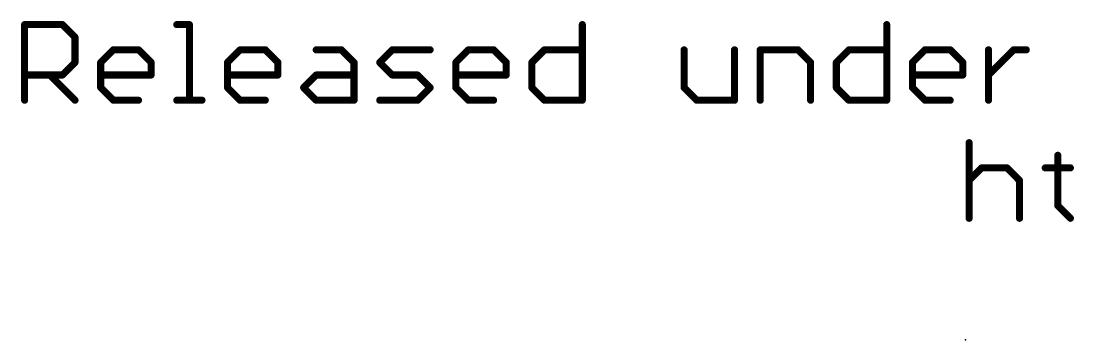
# Model space of a CAD drawing. Extents: x -32 to 75, y -15 to 35.
# Drawn here: x -32.49 to -9.84, y -8.89 to -2.03 of the extents above; entities that cross this region are included whole.
import ezdxf

# ---------------------------------------------------------------- set-up
doc = ezdxf.new("R2010")
doc.units = 0
doc.layers.add('23', color=53, linetype='CONTINUOUS')
doc.layers.add('51', color=53, linetype='CONTINUOUS')

msp = doc.modelspace()

# ---------------------------------------------------------------- linework, layer by layer
at = {"layer": '23'}
msp.add_point((-12.1721, -8.89), dxfattribs=at)
at = {"layer": '51', "const_width": 0.1524}
for points in [[(-32.4159, -3.7338), (-32.4159, -2.1068)], [(-32.4159, -2.1068), (-31.6024, -2.1068)], [(-31.6024, -2.1068), (-31.3313, -2.378)], [(-29.1416, -2.1068), (-28.8704, -2.1068)], [(-28.8704, -2.1068), (-28.8704, -3.7338)], [(-20.4169, -2.1068), (-20.4169, -3.7338)], [(-13.8683, -2.1068), (-13.8683, -3.7338)], [(-31.3313, -2.378), (-31.3313, -2.9203)], [(-30.7788, -2.9203), (-30.5076, -2.6491)], [(-30.5076, -2.6491), (-29.9653, -2.6491)], [(-29.9653, -2.6491), (-29.6941, -2.9203)], [(-28.0502, -2.9203), (-27.779, -2.6491)], [(-27.779, -2.6491), (-27.2367, -2.6491)], [(-27.2367, -2.6491), (-26.9655, -2.9203)], [(-26.1419, -2.6491), (-25.5995, -2.6491)], [(-25.5995, -2.6491), (-25.3284, -2.9203)], [(-24.7759, -2.9203), (-24.5047, -2.6491)], [(-24.5047, -2.6491), (-23.6912, -2.6491)], [(-23.1387, -2.9203), (-22.8675, -2.6491)], [(-22.8675, -2.6491), (-22.3252, -2.6491)], [(-22.3252, -2.6491), (-22.054, -2.9203)], [(-21.5015, -2.9203), (-21.2304, -2.6491)], [(-21.2304, -2.6491), (-20.4169, -2.6491)], [(-18.2272, -2.6491), (-18.2272, -3.4626)], [(-17.1426, -3.7338), (-17.1426, -2.6491)], [(-16.5901, -3.7338), (-16.5901, -2.6491)], [(-16.5901, -2.6491), (-15.7766, -2.6491)], [(-15.7766, -2.6491), (-15.5054, -2.9203)], [(-14.9529, -2.9203), (-14.6818, -2.6491)], [(-14.6818, -2.6491), (-13.8683, -2.6491)], [(-13.3158, -2.9203), (-13.0446, -2.6491)], [(-13.0446, -2.6491), (-12.5023, -2.6491)], [(-12.5023, -2.6491), (-12.2311, -2.9203)], [(-11.6786, -3.7338), (-11.6786, -2.6491)], [(-11.6786, -3.1915), (-11.1363, -2.6491)], [(-11.1363, -2.6491), (-10.8651, -2.6491)], [(-31.3313, -2.9203), (-31.6024, -3.1915)], [(-30.7788, -3.4626), (-30.7788, -2.9203)], [(-29.6941, -2.9203), (-29.6941, -3.1915)], [(-28.0502, -3.4626), (-28.0502, -2.9203)], [(-26.9655, -2.9203), (-26.9655, -3.1915)], [(-25.3284, -2.9203), (-25.3284, -3.7338)], [(-24.5047, -3.1915), (-24.7759, -2.9203)], [(-23.1387, -3.4626), (-23.1387, -2.9203)], [(-22.054, -2.9203), (-22.054, -3.1915)], [(-21.5015, -3.4626), (-21.5015, -2.9203)], [(-15.5054, -2.9203), (-15.5054, -3.7338)], [(-14.9529, -3.4626), (-14.9529, -2.9203)], [(-13.3158, -3.4626), (-13.3158, -2.9203)], [(-12.2311, -2.9203), (-12.2311, -3.1915)], [(-31.6024, -3.1915), (-32.4159, -3.1915)], [(-31.8736, -3.1915), (-31.3313, -3.7338)], [(-29.6941, -3.1915), (-30.7788, -3.1915)], [(-26.9655, -3.1915), (-28.0502, -3.1915)], [(-26.413, -3.4626), (-26.1419, -3.1915)], [(-26.1419, -3.1915), (-25.3284, -3.1915)], [(-23.9624, -3.1915), (-24.5047, -3.1915)], [(-23.6912, -3.4626), (-23.9624, -3.1915)], [(-22.054, -3.1915), (-23.1387, -3.1915)], [(-12.2311, -3.1915), (-13.3158, -3.1915)], [(-30.5076, -3.7338), (-30.7788, -3.4626)], [(-27.779, -3.7338), (-28.0502, -3.4626)], [(-26.1419, -3.7338), (-26.413, -3.4626)], [(-23.9624, -3.7338), (-23.6912, -3.4626)], [(-22.8675, -3.7338), (-23.1387, -3.4626)], [(-21.2304, -3.7338), (-21.5015, -3.4626)], [(-18.2272, -3.4626), (-17.9561, -3.7338)], [(-14.6818, -3.7338), (-14.9529, -3.4626)], [(-13.0446, -3.7338), (-13.3158, -3.4626)], [(-29.9653, -3.7338), (-30.5076, -3.7338)], [(-29.1416, -3.7338), (-28.5993, -3.7338)], [(-27.2367, -3.7338), (-27.779, -3.7338)], [(-25.3284, -3.7338), (-26.1419, -3.7338)], [(-24.7759, -3.7338), (-23.9624, -3.7338)], [(-22.3252, -3.7338), (-22.8675, -3.7338)], [(-20.4169, -3.7338), (-21.2304, -3.7338)], [(-17.9561, -3.7338), (-17.1426, -3.7338)], [(-13.8683, -3.7338), (-14.6818, -3.7338)], [(-12.5023, -3.7338), (-13.0446, -3.7338)], [(-12.0959, -4.6468), (-12.0959, -6.2738)], [(-10.1876, -4.918), (-10.1876, -6.0026)], [(-12.0959, -5.4603), (-11.8248, -5.1891)], [(-11.8248, -5.1891), (-11.2824, -5.1891)], [(-11.2824, -5.1891), (-11.0113, -5.4603)], [(-10.4588, -5.1891), (-9.9164, -5.1891)], [(-11.0113, -5.4603), (-11.0113, -6.2738)], [(-10.1876, -6.0026), (-9.9164, -6.2738)]]:
    msp.add_lwpolyline(points, dxfattribs=at)
at = {"layer": '51', "const_width": 0.0762}
for points in [[(-32.3778, -2.1068, 1), (-32.454, -2.1068)], [(-32.4159, -2.0687, 1), (-32.4159, -2.1449)], [(-31.5755, -2.0799, 1), (-31.6294, -2.1338)], [(-31.6024, -2.1449, 1), (-31.6024, -2.0687)], [(-29.1416, -2.0687, 1), (-29.1416, -2.1449)], [(-28.8323, -2.1068, 1), (-28.9085, -2.1068)], [(-28.8704, -2.1449, 1), (-28.8704, -2.0687)], [(-20.3788, -2.1068, 1), (-20.455, -2.1068)], [(-13.8302, -2.1068, 1), (-13.9064, -2.1068)], [(-31.2932, -2.378, 1), (-31.3694, -2.378)], [(-31.3582, -2.4049, 1), (-31.3043, -2.351)], [(-30.5076, -2.611, 1), (-30.5076, -2.6872)], [(-30.4807, -2.6761, 1), (-30.5345, -2.6222)], [(-29.9383, -2.6222, 1), (-29.9922, -2.6761)], [(-29.9653, -2.6872, 1), (-29.9653, -2.611)], [(-27.779, -2.611, 1), (-27.779, -2.6872)], [(-27.7521, -2.6761, 1), (-27.806, -2.6222)], [(-27.2097, -2.6222, 1), (-27.2636, -2.6761)], [(-27.2367, -2.6872, 1), (-27.2367, -2.611)], [(-26.1419, -2.611, 1), (-26.1419, -2.6872)], [(-25.5726, -2.6222, 1), (-25.6265, -2.6761)], [(-25.5995, -2.6872, 1), (-25.5995, -2.611)], [(-24.5047, -2.611, 1), (-24.5047, -2.6872)], [(-24.4778, -2.6761, 1), (-24.5316, -2.6222)], [(-23.6912, -2.6872, 1), (-23.6912, -2.611)], [(-22.8675, -2.611, 1), (-22.8675, -2.6872)], [(-22.8406, -2.6761, 1), (-22.8945, -2.6222)], [(-22.2983, -2.6222, 1), (-22.3522, -2.6761)], [(-22.3252, -2.6872, 1), (-22.3252, -2.611)], [(-21.2304, -2.611, 1), (-21.2304, -2.6872)], [(-21.2034, -2.6761, 1), (-21.2573, -2.6222)], [(-20.4169, -2.6872, 1), (-20.4169, -2.611)], [(-18.1891, -2.6491, 1), (-18.2653, -2.6491)], [(-17.1045, -2.6491, 1), (-17.1807, -2.6491)], [(-16.552, -2.6491, 1), (-16.6282, -2.6491)], [(-16.5901, -2.611, 1), (-16.5901, -2.6872)], [(-15.7496, -2.6222, 1), (-15.8035, -2.6761)], [(-15.7766, -2.6872, 1), (-15.7766, -2.611)], [(-14.6818, -2.611, 1), (-14.6818, -2.6872)], [(-14.6548, -2.6761, 1), (-14.7087, -2.6222)], [(-13.8683, -2.6872, 1), (-13.8683, -2.611)], [(-13.0446, -2.611, 1), (-13.0446, -2.6872)], [(-13.0177, -2.6761, 1), (-13.0715, -2.6222)], [(-12.4753, -2.6222, 1), (-12.5292, -2.6761)], [(-12.5023, -2.6872, 1), (-12.5023, -2.611)], [(-11.6405, -2.6491, 1), (-11.7167, -2.6491)], [(-11.1363, -2.611, 1), (-11.1363, -2.6872)], [(-11.1093, -2.6761, 1), (-11.1632, -2.6222)], [(-10.8651, -2.6872, 1), (-10.8651, -2.611)], [(-31.3694, -2.9203, 1), (-31.2932, -2.9203)], [(-31.3043, -2.9472, 1), (-31.3582, -2.8934)], [(-30.7407, -2.9203, 1), (-30.8169, -2.9203)], [(-30.8057, -2.8934, 1), (-30.7518, -2.9472)], [(-29.656, -2.9203, 1), (-29.7322, -2.9203)], [(-29.721, -2.9472, 1), (-29.6672, -2.8934)], [(-28.0121, -2.9203, 1), (-28.0883, -2.9203)], [(-28.0771, -2.8934, 1), (-28.0232, -2.9472)], [(-26.9274, -2.9203, 1), (-27.0036, -2.9203)], [(-26.9925, -2.9472, 1), (-26.9386, -2.8934)], [(-25.2903, -2.9203, 1), (-25.3665, -2.9203)], [(-25.3553, -2.9472, 1), (-25.3014, -2.8934)], [(-24.7489, -2.8934, 1), (-24.8028, -2.9472)], [(-24.8028, -2.8934, 1), (-24.7489, -2.9472)], [(-23.1006, -2.9203, 1), (-23.1768, -2.9203)], [(-23.1656, -2.8934, 1), (-23.1118, -2.9472)], [(-22.0159, -2.9203, 1), (-22.0921, -2.9203)], [(-22.081, -2.9472, 1), (-22.0271, -2.8934)], [(-21.4634, -2.9203, 1), (-21.5396, -2.9203)], [(-21.5285, -2.8934, 1), (-21.4746, -2.9472)], [(-15.4673, -2.9203, 1), (-15.5435, -2.9203)], [(-15.5324, -2.9472, 1), (-15.4785, -2.8934)], [(-14.9148, -2.9203, 1), (-14.991, -2.9203)], [(-14.9799, -2.8934, 1), (-14.926, -2.9472)], [(-13.2777, -2.9203, 1), (-13.3539, -2.9203)], [(-13.3427, -2.8934, 1), (-13.2888, -2.9472)], [(-12.193, -2.9203, 1), (-12.2692, -2.9203)], [(-12.258, -2.9472, 1), (-12.2042, -2.8934)], [(-32.4159, -3.1534, 1), (-32.4159, -3.2296)], [(-31.8467, -3.1645, 1), (-31.9005, -3.2184)], [(-31.6294, -3.1645, 1), (-31.5755, -3.2184)], [(-31.6024, -3.2296, 1), (-31.6024, -3.1534)], [(-30.7788, -3.1534, 1), (-30.7788, -3.2296)], [(-29.7322, -3.1915, 1), (-29.656, -3.1915)], [(-29.6941, -3.2296, 1), (-29.6941, -3.1534)], [(-28.0502, -3.1534, 1), (-28.0502, -3.2296)], [(-27.0036, -3.1915, 1), (-26.9274, -3.1915)], [(-26.9655, -3.2296, 1), (-26.9655, -3.1534)], [(-26.1419, -3.1534, 1), (-26.1419, -3.2296)], [(-26.1149, -3.2184, 1), (-26.1688, -3.1645)], [(-25.3284, -3.2296, 1), (-25.3284, -3.1534)], [(-24.5047, -3.1534, 1), (-24.5047, -3.2296)], [(-24.5316, -3.2184, 1), (-24.4778, -3.1645)], [(-23.9354, -3.1645, 1), (-23.9893, -3.2184)], [(-23.9624, -3.2296, 1), (-23.9624, -3.1534)], [(-23.1387, -3.1534, 1), (-23.1387, -3.2296)], [(-22.0921, -3.1915, 1), (-22.0159, -3.1915)], [(-22.054, -3.2296, 1), (-22.054, -3.1534)], [(-13.3158, -3.1534, 1), (-13.3158, -3.2296)], [(-12.2692, -3.1915, 1), (-12.193, -3.1915)], [(-12.2311, -3.2296, 1), (-12.2311, -3.1534)], [(-11.7056, -3.1645, 1), (-11.6517, -3.2184)], [(-30.7518, -3.4357, 1), (-30.8057, -3.4896)], [(-28.0232, -3.4357, 1), (-28.0771, -3.4896)], [(-26.3861, -3.4357, 1), (-26.44, -3.4896)], [(-26.44, -3.4357, 1), (-26.3861, -3.4896)], [(-23.6643, -3.4896, 1), (-23.7181, -3.4357)], [(-23.7181, -3.4896, 1), (-23.6643, -3.4357)], [(-23.1118, -3.4357, 1), (-23.1656, -3.4896)], [(-21.4746, -3.4357, 1), (-21.5285, -3.4896)], [(-18.2003, -3.4357, 1), (-18.2542, -3.4896)], [(-14.926, -3.4357, 1), (-14.9799, -3.4896)], [(-13.2888, -3.4357, 1), (-13.3427, -3.4896)], [(-30.8169, -3.4626, 1), (-30.7407, -3.4626)], [(-28.0883, -3.4626, 1), (-28.0121, -3.4626)], [(-23.1768, -3.4626, 1), (-23.1006, -3.4626)], [(-21.5396, -3.4626, 1), (-21.4634, -3.4626)], [(-18.2653, -3.4626, 1), (-18.1891, -3.4626)], [(-14.991, -3.4626, 1), (-14.9148, -3.4626)], [(-13.3539, -3.4626, 1), (-13.2777, -3.4626)], [(-32.454, -3.7338, 1), (-32.3778, -3.7338)], [(-31.3582, -3.7607, 1), (-31.3043, -3.7069)], [(-30.5076, -3.6957, 1), (-30.5076, -3.7719)], [(-30.5345, -3.7607, 1), (-30.4807, -3.7069)], [(-29.9653, -3.7719, 1), (-29.9653, -3.6957)], [(-29.1416, -3.6957, 1), (-29.1416, -3.7719)], [(-28.9085, -3.7338, 1), (-28.8323, -3.7338)], [(-28.5993, -3.7719, 1), (-28.5993, -3.6957)], [(-27.779, -3.6957, 1), (-27.779, -3.7719)], [(-27.806, -3.7607, 1), (-27.7521, -3.7069)], [(-27.2367, -3.7719, 1), (-27.2367, -3.6957)], [(-26.1419, -3.6957, 1), (-26.1419, -3.7719)], [(-26.1688, -3.7607, 1), (-26.1149, -3.7069)], [(-25.3665, -3.7338, 1), (-25.2903, -3.7338)], [(-25.3284, -3.7719, 1), (-25.3284, -3.6957)], [(-24.7759, -3.6957, 1), (-24.7759, -3.7719)], [(-23.9893, -3.7069, 1), (-23.9354, -3.7607)], [(-23.9624, -3.7719, 1), (-23.9624, -3.6957)], [(-22.8675, -3.6957, 1), (-22.8675, -3.7719)], [(-22.8945, -3.7607, 1), (-22.8406, -3.7069)], [(-22.3252, -3.7719, 1), (-22.3252, -3.6957)], [(-21.2304, -3.6957, 1), (-21.2304, -3.7719)], [(-21.2573, -3.7607, 1), (-21.2034, -3.7069)], [(-20.455, -3.7338, 1), (-20.3788, -3.7338)], [(-20.4169, -3.7719, 1), (-20.4169, -3.6957)], [(-17.9561, -3.6957, 1), (-17.9561, -3.7719)], [(-17.983, -3.7607, 1), (-17.9291, -3.7069)], [(-17.1807, -3.7338, 1), (-17.1045, -3.7338)], [(-17.1426, -3.7719, 1), (-17.1426, -3.6957)], [(-16.6282, -3.7338, 1), (-16.552, -3.7338)], [(-15.5435, -3.7338, 1), (-15.4673, -3.7338)], [(-14.6818, -3.6957, 1), (-14.6818, -3.7719)], [(-14.7087, -3.7607, 1), (-14.6548, -3.7069)], [(-13.9064, -3.7338, 1), (-13.8302, -3.7338)], [(-13.8683, -3.7719, 1), (-13.8683, -3.6957)], [(-13.0446, -3.6957, 1), (-13.0446, -3.7719)], [(-13.0715, -3.7607, 1), (-13.0177, -3.7069)], [(-12.5023, -3.7719, 1), (-12.5023, -3.6957)], [(-11.7167, -3.7338, 1), (-11.6405, -3.7338)], [(-12.0578, -4.6468, 1), (-12.134, -4.6468)], [(-10.1495, -4.918, 1), (-10.2257, -4.918)], [(-11.8248, -5.151, 1), (-11.8248, -5.2272)], [(-11.7978, -5.2161, 1), (-11.8517, -5.1622)], [(-11.2555, -5.1622, 1), (-11.3094, -5.2161)], [(-11.2824, -5.2272, 1), (-11.2824, -5.151)], [(-10.4588, -5.151, 1), (-10.4588, -5.2272)], [(-9.9164, -5.2272, 1), (-9.9164, -5.151)], [(-12.1229, -5.4334, 1), (-12.069, -5.4872)], [(-10.9732, -5.4603, 1), (-11.0494, -5.4603)], [(-11.0382, -5.4872, 1), (-10.9843, -5.4334)], [(-10.1607, -5.9757, 1), (-10.2145, -6.0296)], [(-10.2257, -6.0026, 1), (-10.1495, -6.0026)], [(-12.134, -6.2738, 1), (-12.0578, -6.2738)], [(-11.0494, -6.2738, 1), (-10.9732, -6.2738)], [(-9.9434, -6.3007, 1), (-9.8895, -6.2469)]]:
    msp.add_lwpolyline(points, format="xyb", dxfattribs=at)

doc.saveas('drawing.dxf')
